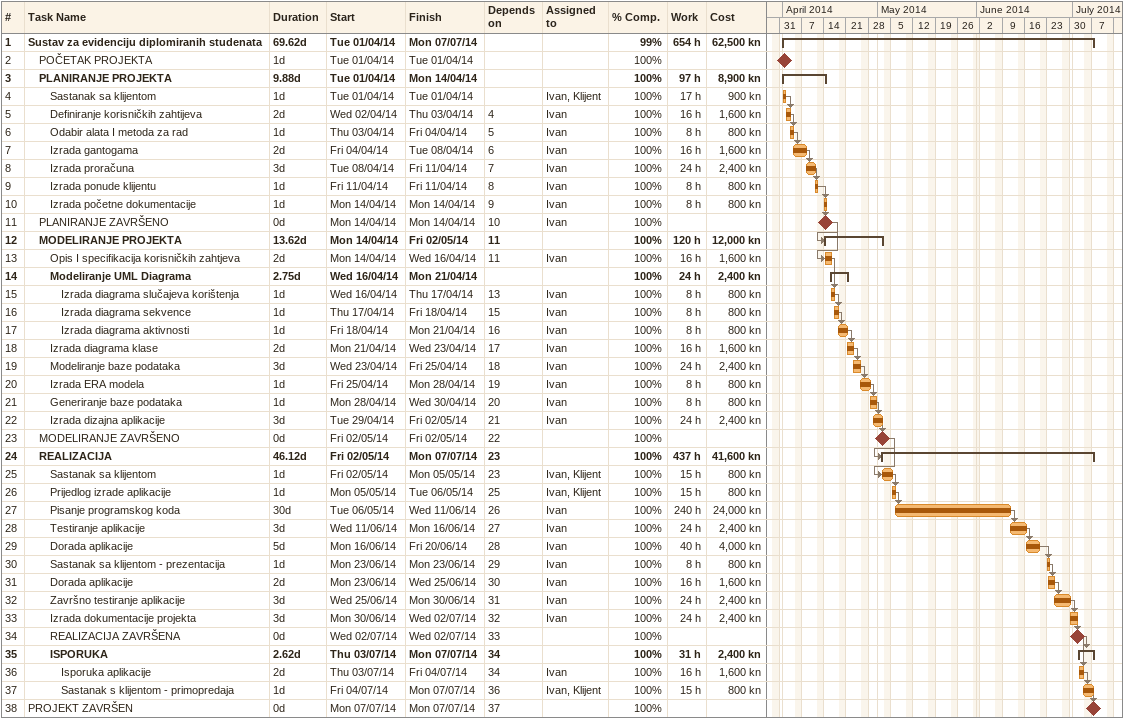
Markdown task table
| ID | Level | Task | Duration | Start | Finish | Predecessors | Resources | % complete | Work (h) | Cost (kn) |
|---|---|---|---|---|---|---|---|---|---|---|
| 1 | 1 | **Sustav za evidenciju diplomiranih studenata** | 69.62d | 2014-04-01 | 2014-07-07 |  |  | 99 | 654 | 62500 |
| 2 | 2 | POČETAK PROJEKTA | 1d | 2014-04-01 | 2014-04-01 |  |  | 100 |  |  |
| 3 | 2 | **PLANIRANJE PROJEKTA** | 9.88d | 2014-04-01 | 2014-04-14 |  |  | 100 | 97 | 8900 |
| 4 | 3 | Sastanak sa klijentom | 1d | 2014-04-01 | 2014-04-01 |  | Ivan, Klijent | 100 | 17 | 900 |
| 5 | 3 | Definiranje korisničkih zahtijeva | 2d | 2014-04-02 | 2014-04-03 | 4 | Ivan | 100 | 16 | 1600 |
| 6 | 3 | Odabir alata I metoda za rad | 1d | 2014-04-03 | 2014-04-04 | 5 | Ivan | 100 | 8 | 800 |
| 7 | 3 | Izrada gantogama | 2d | 2014-04-04 | 2014-04-08 | 6 | Ivan | 100 | 16 | 1600 |
| 8 | 3 | Izrada proračuna | 3d | 2014-04-08 | 2014-04-11 | 7 | Ivan | 100 | 24 | 2400 |
| 9 | 3 | Izrada ponude klijentu | 1d | 2014-04-11 | 2014-04-11 | 8 | Ivan | 100 | 8 | 800 |
| 10 | 3 | Izrada početne dokumentacije | 1d | 2014-04-14 | 2014-04-14 | 9 | Ivan | 100 | 8 | 800 |
| 11 | 2 | PLANIRANJE ZAVRŠENO | 0d | 2014-04-14 | 2014-04-14 | 10 | Ivan | 100 |  |  |
| 12 | 2 | **MODELIRANJE PROJEKTA** | 13.62d | 2014-04-14 | 2014-05-02 | 11 |  | 100 | 120 | 12000 |
| 13 | 3 | Opis I specifikacija korisničkih zahtjeva | 2d | 2014-04-14 | 2014-04-16 | 11 | Ivan | 100 | 16 | 1600 |
| 14 | 3 | **Modeliranje UML Diagrama** | 2.75d | 2014-04-16 | 2014-04-21 |  |  | 100 | 24 | 2400 |
| 15 | 4 | Izrada diagrama slučajeva korištenja | 1d | 2014-04-16 | 2014-04-17 | 13 | Ivan | 100 | 8 | 800 |
| 16 | 4 | Izrada diagrama sekvence | 1d | 2014-04-17 | 2014-04-18 | 15 | Ivan | 100 | 8 | 800 |
| 17 | 4 | Izrada diagrama aktivnosti | 1d | 2014-04-18 | 2014-04-21 | 16 | Ivan | 100 | 8 | 800 |
| 18 | 3 | Izrada diagrama klase | 2d | 2014-04-21 | 2014-04-23 | 17 | Ivan | 100 | 16 | 1600 |
| 19 | 3 | Modeliranje baze podataka | 3d | 2014-04-23 | 2014-04-25 | 18 | Ivan | 100 | 24 | 2400 |
| 20 | 3 | Izrada ERA modela | 1d | 2014-04-25 | 2014-04-28 | 19 | Ivan | 100 | 8 | 800 |
| 21 | 3 | Generiranje baze podataka | 1d | 2014-04-28 | 2014-04-30 | 20 | Ivan | 100 | 8 | 800 |
| 22 | 3 | Izrada dizajna aplikacije | 3d | 2014-04-29 | 2014-05-02 | 21 | Ivan | 100 | 24 | 2400 |
| 23 | 2 | MODELIRANJE ZAVRŠENO | 0d | 2014-05-02 | 2014-05-02 | 22 |  | 100 |  |  |
| 24 | 2 | **REALIZACIJA** | 46.12d | 2014-05-02 | 2014-07-07 | 23 |  | 100 | 437 | 41600 |
| 25 | 3 | Sastanak sa klijentom | 1d | 2014-05-02 | 2014-05-05 | 23 | Ivan, Klijent | 100 | 15 | 800 |
| 26 | 3 | Prijedlog izrade aplikacije | 1d | 2014-05-05 | 2014-05-06 | 25 | Ivan, Klijent | 100 | 15 | 800 |
| 27 | 3 | Pisanje programskog koda | 30d | 2014-05-06 | 2014-06-11 | 26 | Ivan | 100 | 240 | 24000 |
| 28 | 3 | Testiranje aplikacije | 3d | 2014-06-11 | 2014-06-16 | 27 | Ivan | 100 | 24 | 2400 |
| 29 | 3 | Dorada aplikacije | 5d | 2014-06-16 | 2014-06-20 | 28 | Ivan | 100 | 40 | 4000 |
| 30 | 3 | Sastanak sa klijentom - prezentacija | 1d | 2014-06-23 | 2014-06-23 | 29 | Ivan | 100 | 8 | 800 |
| 31 | 3 | Dorada aplikacije | 2d | 2014-06-23 | 2014-06-25 | 30 | Ivan | 100 | 16 | 1600 |
| 32 | 3 | Završno testiranje aplikacije | 3d | 2014-06-25 | 2014-06-30 | 31 | Ivan | 100 | 24 | 2400 |
| 33 | 3 | Izrada dokumentacije projekta | 3d | 2014-06-30 | 2014-07-02 | 32 | Ivan | 100 | 24 | 2400 |
| 34 | 3 | REALIZACIJA ZAVRŠENA | 0d | 2014-07-02 | 2014-07-02 | 33 |  | 100 |  |  |
| 35 | 3 | **ISPORUKA** | 2.62d | 2014-07-03 | 2014-07-07 | 34 |  | 100 | 31 | 2400 |
| 36 | 4 | Isporuka aplikacije | 2d | 2014-07-03 | 2014-07-04 | 34 | Ivan | 100 | 16 | 1600 |
| 37 | 4 | Sastanak s klijentom - primopredaja | 1d | 2014-07-04 | 2014-07-07 | 36 | Ivan, Klijent | 100 | 15 | 800 |
| 38 | 1 | PROJEKT ZAVRŠEN | 0d | 2014-07-07 | 2014-07-07 | 37 |  | 100 |  |  |
